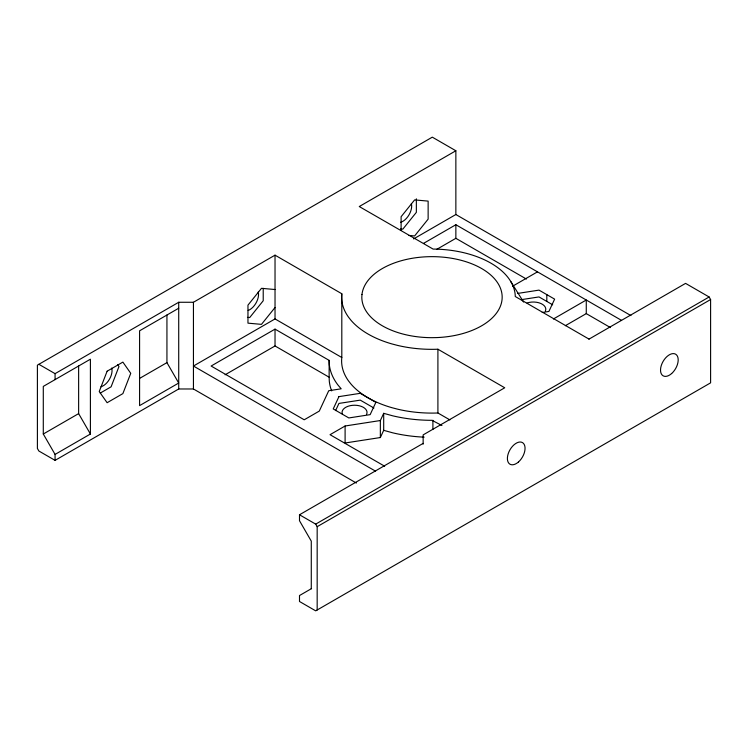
<?xml version="1.0" encoding="UTF-8"?>
<svg xmlns="http://www.w3.org/2000/svg" width="748" height="748" viewBox="0 0 748 748"><rect width="100%" height="100%" fill="white"/><g stroke="black" fill="none" stroke-linecap="round" stroke-linejoin="round"><path stroke-width="1.12" d="M449.875 419.89L437.907 412.99A90.377 52.182 0 0 1 397.412 409.128L392.017 407.716A90.377 52.182 0 0 1 350.943 383.995L348.493 380.891A90.377 52.182 0 0 1 341.808 357.507L275.03 318.929L275.03 255.161L341.808 293.749A90.377 52.182 0 0 0 348.493 317.124L350.943 320.238A90.377 52.182 0 0 0 392.017 343.958L397.412 345.37A90.377 52.182 0 0 0 437.907 349.223L504.732 387.782L423.144 434.887L423.144 444.162M335.6 410.605L338.938 403.424L360.256 400.133L373.916 408.006M380.349 420.535L345.099 425.995L345.099 442.994L380.349 437.543L380.349 420.535L383.696 413.326L392.625 415.795A102.878 59.391 0 0 0 431.998 420.32L441.928 425.509M380.349 437.543L383.696 430.334L383.696 413.326M275.002 307.55L261.482 324.361L247.962 323.155L247.962 305.137L261.482 288.317L275.002 289.523M38.868 364.304L55.072 373.654L178.716 302.267L193.442 302.267L275.03 255.161M178.716 308.223L139.586 330.812L139.586 405.622L178.716 383.032L166.935 362.63L166.935 315.02M630.929 315.591L455.859 214.517L455.859 150.759L359.255 206.542L433.12 249.093L434.653 249.093A83.299 48.087 0 0 1 515.25 295.61L515.25 296.507L589.041 339.115M100.269 393.074L111.097 386.819L118.979 366.511L117.66 364.65M455.859 150.759L432.307 137.155L37.4 365.155L37.4 448.463L38.868 451.016L55.072 460.366L55.072 454.419L43.291 434.018L78.633 413.616L78.633 366.006M139.848 378.264L166.935 362.63M275.03 318.929L193.442 366.034L375.589 471.193M413.597 238.921L455.859 214.517M55.072 454.419L90.405 434.018L90.405 359.199L43.291 386.407L43.291 434.018M275.03 329.129L211.114 366.034L304.221 419.787L319.284 411.091L328.727 390.736L341.191 388.81L338.096 385.183A102.878 59.391 0 0 1 329.279 364.248L329.139 360.368L275.03 329.129L275.03 345.969L329.139 377.207L329.288 381.087A102.869 59.391 0 0 0 331.673 390.905M423.48 243.418L455.859 224.727L621.541 320.378M55.072 460.366L178.716 388.979L193.442 388.979L356.357 483.04M436.636 249.43L455.859 238.322L526.405 279.051M225.092 374.795L275.03 345.969M512.576 286.232L537.485 271.851M345.099 425.995L330.036 434.691L384.687 466.247M553.389 318.994L586.273 300.013L586.273 313.618L610.452 327.577M565.348 325.698L586.273 313.618M588.957 339.153L685.57 283.38L709.132 296.984L710.6 299.537L710.6 382.845L315.693 610.845L299.499 601.486L299.499 595.539L311.561 588.573M311.28 588.741L311.28 541.131L299.499 520.73L299.499 514.774L423.144 443.386M299.499 514.774L315.693 524.124L709.132 296.984M317.171 609.994L317.171 526.676L710.6 299.537M517.691 293.422L539.009 290.121L554.623 299.135L548.91 311.439L542.235 312.477M522.179 299.527L539.009 296.928L552.669 304.81M400.582 228.953L402.835 229.15L416.356 212.339L416.356 198.818M408.988 235.452L414.616 235.957L428.137 219.136L428.137 201.109L414.616 199.903L401.106 216.724L401.106 230.234M247.448 317.367L249.701 317.563L263.221 300.752L263.221 288.354M383.696 430.334L392.625 432.802A102.878 59.391 0 0 0 424.144 437.15M510.697 281.416L523.609 302.08M315.693 524.124L317.171 526.676M78.633 413.616L90.405 434.018M546.816 294.628L546.816 301.425M455.859 224.727L455.859 238.322M437.907 349.223L437.907 412.99M432.905 420.301L432.905 429.371M341.808 293.749L341.808 357.507M329.139 360.368L329.139 377.207M193.442 302.267L193.442 388.979M178.716 302.267L178.716 388.979M55.072 373.654L55.072 379.61M342.472 414.308A12.492 7.218 0 0 1 354.543 405.229A12.492 7.218 0 0 1 366.614 414.308M527.05 302.987A12.492 7.218 0 0 1 540.907 303.51A12.492 7.218 0 0 1 545.367 311.103M258.238 291.972A12.492 7.218 -60 0 1 248.168 310.476M411.372 203.559A12.492 7.218 -60 0 1 400.554 222.306M111.751 368.044A12.492 7.218 -60 0 1 100.933 386.781M361.967 294.506L361.817 297.162A70.181 40.514 0 0 0 431.998 337.675L436.58 337.591A70.181 40.514 0 0 0 502.151 296.273A70.181 40.514 0 0 0 433.522 256.658A70.181 40.514 0 0 0 361.967 294.506M107.123 371.204L99.241 391.513L107.123 402.714L122.878 393.616L130.75 373.317L122.878 362.107L107.123 371.204M338.938 396.627L333.225 408.932L348.83 417.945L370.148 414.644L375.861 402.34L360.256 393.326L338.938 396.627M671.648 373.533A12.492 7.218 -60 0 0 675.603 354.178A12.492 7.218 -60 0 0 660.821 367.287A12.492 7.218 -60 0 0 671.648 373.533M518.504 461.946A12.492 7.218 -60 0 0 522.469 442.592A12.492 7.218 -60 0 0 507.686 455.7A12.492 7.218 -60 0 0 518.504 461.946"/></g></svg>
